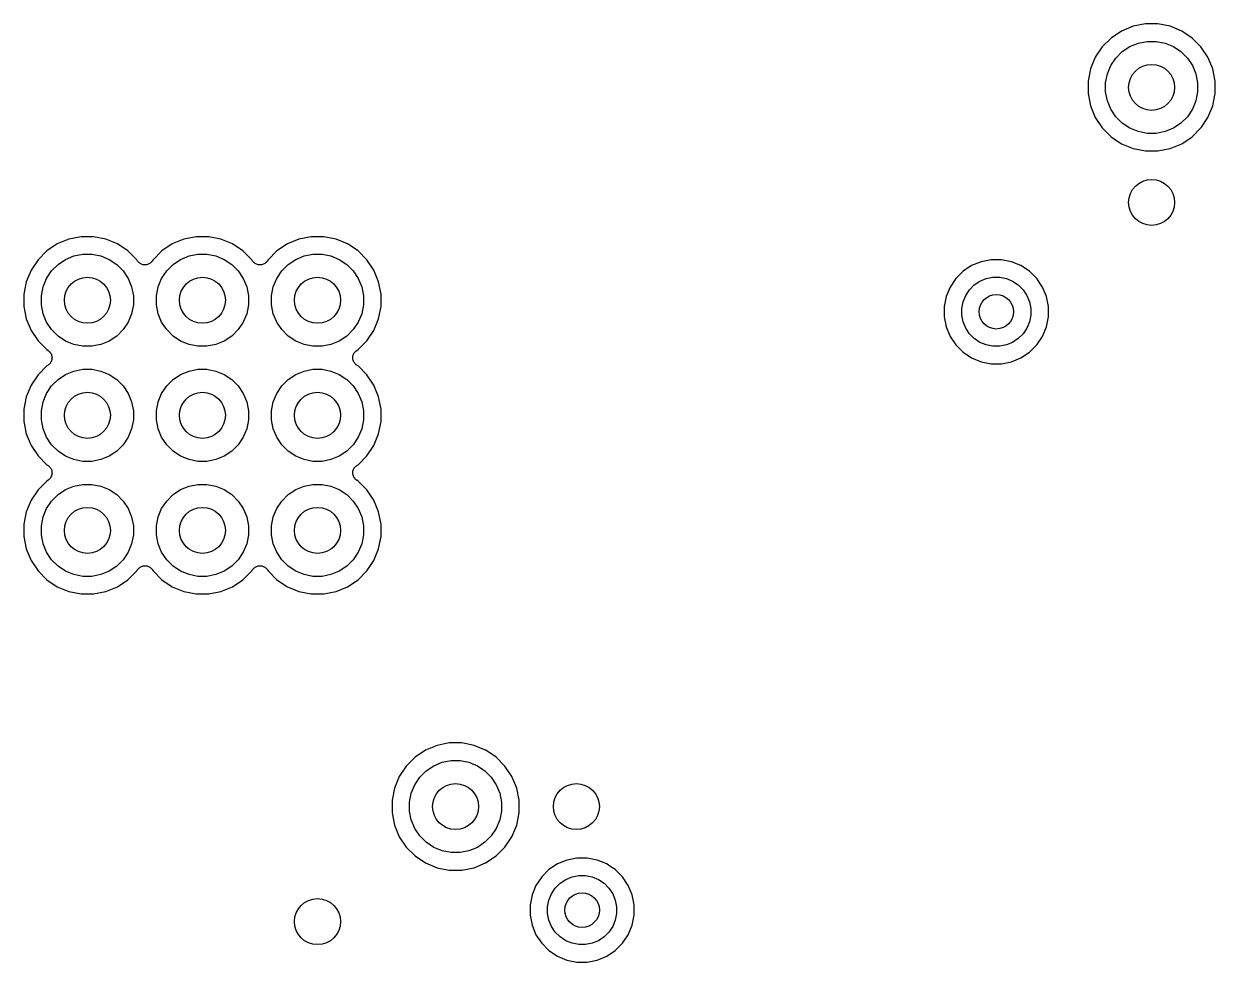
# Model space of a CAD drawing. Extents: x 0.48 to 2.43, y -7.79 to -4.85.
# Drawn here: x 0.9625 to 1.3702, y -5.6241 to -5.3031 of the extents above; entities that cross this region are included whole.
import ezdxf

# ---------------------------------------------------------------- set-up
doc = ezdxf.new("R2010")
doc.units = 0
doc.header["$MEASUREMENT"] = 0
doc.layers.add('BLACK', color=7, linetype='CONTINUOUS')

msp = doc.modelspace()

# ---------------------------------------------------------------- linework, layer by layer
at = {"layer": 'BLACK', "linetype": 'CONTINUOUS'}
for p, q in [((1.34628, -5.30306), (1.34208, -5.30389)), ((1.35057, -5.30306), (1.34628, -5.30306)), ((1.35477, -5.30389), (1.35057, -5.30306)), ((1.33812, -5.30553), (1.33456, -5.30791)), ((1.34208, -5.30389), (1.33812, -5.30553)), ((1.35873, -5.30553), (1.35477, -5.30389)), ((1.36229, -5.30791), (1.35873, -5.30553)), ((1.33153, -5.31094), (1.32915, -5.3145)), ((1.33456, -5.30791), (1.33153, -5.31094)), ((1.33839, -5.31257), (1.34097, -5.31085)), ((1.34097, -5.31085), (1.34383, -5.30966)), ((1.34383, -5.30966), (1.34687, -5.30906)), ((1.34687, -5.30906), (1.34998, -5.30906)), ((1.34998, -5.30906), (1.35302, -5.30966)), ((1.35302, -5.30966), (1.35588, -5.31085)), ((1.35588, -5.31085), (1.35846, -5.31257)), ((1.36532, -5.31094), (1.36229, -5.30791)), ((1.3677, -5.3145), (1.36532, -5.31094)), ((1.32915, -5.3145), (1.32751, -5.31846)), ((1.33447, -5.31734), (1.33619, -5.31476)), ((1.33619, -5.31476), (1.33839, -5.31257)), ((1.35846, -5.31257), (1.36066, -5.31476)), ((1.36066, -5.31476), (1.36238, -5.31734)), ((1.36934, -5.31846), (1.3677, -5.3145)), ((1.32751, -5.31846), (1.32668, -5.32266)), ((1.33328, -5.32021), (1.33447, -5.31734)), ((1.36238, -5.31734), (1.36357, -5.32021)), ((1.37017, -5.32266), (1.36934, -5.31846)), ((1.32668, -5.32266), (1.32668, -5.32695)), ((1.33268, -5.32325), (1.33328, -5.32021)), ((1.33268, -5.32635), (1.33268, -5.32325)), ((1.36357, -5.32021), (1.36417, -5.32325)), ((1.36417, -5.32325), (1.36417, -5.32635)), ((1.37017, -5.32695), (1.37017, -5.32266)), ((1.32668, -5.32695), (1.32751, -5.33115)), ((1.33328, -5.3294), (1.33268, -5.32635)), ((1.36417, -5.32635), (1.36357, -5.3294)), ((1.36934, -5.33115), (1.37017, -5.32695)), ((1.32751, -5.33115), (1.32915, -5.3351)), ((1.33447, -5.33226), (1.33328, -5.3294)), ((1.33619, -5.33484), (1.33447, -5.33226)), ((1.36238, -5.33226), (1.36066, -5.33484)), ((1.36357, -5.3294), (1.36238, -5.33226)), ((1.3677, -5.3351), (1.36934, -5.33115)), ((1.32915, -5.3351), (1.33153, -5.33867)), ((1.33839, -5.33704), (1.33619, -5.33484)), ((1.36066, -5.33484), (1.35846, -5.33704)), ((1.36549, -5.33842), (1.3677, -5.3351)), ((1.33153, -5.33867), (1.33456, -5.3417)), ((1.34097, -5.33876), (1.33839, -5.33704)), ((1.34383, -5.33995), (1.34097, -5.33876)), ((1.34687, -5.34055), (1.34383, -5.33995)), ((1.35302, -5.33995), (1.34998, -5.34055)), ((1.35588, -5.33876), (1.35302, -5.33995)), ((1.35846, -5.33704), (1.35588, -5.33876)), ((1.36229, -5.3417), (1.36532, -5.33867)), ((1.36532, -5.33867), (1.36549, -5.33842)), ((1.36549, -5.33842), (1.36549, -5.33842)), ((1.33456, -5.3417), (1.33812, -5.34408)), ((1.33812, -5.34408), (1.34208, -5.34572)), ((1.34998, -5.34055), (1.34687, -5.34055)), ((1.35477, -5.34572), (1.35873, -5.34408)), ((1.35873, -5.34408), (1.36229, -5.3417)), ((1.34208, -5.34572), (1.34628, -5.34655)), ((1.34628, -5.34655), (1.35057, -5.34655)), ((1.35057, -5.34655), (1.35477, -5.34572)), ((0.977908, -5.37673), (0.97395, -5.37836)), ((0.98211, -5.37589), (0.977908, -5.37673)), ((0.986394, -5.37589), (0.98211, -5.37589)), ((0.990596, -5.37673), (0.986394, -5.37589)), ((0.994554, -5.37836), (0.990596, -5.37673)), ((1.01728, -5.37673), (1.01332, -5.37836)), ((1.02148, -5.37589), (1.01728, -5.37673)), ((1.02576, -5.37589), (1.02148, -5.37589)), ((1.02997, -5.37673), (1.02576, -5.37589)), ((1.03392, -5.37836), (1.02997, -5.37673)), ((1.05665, -5.37673), (1.05269, -5.37836)), ((1.06085, -5.37589), (1.05665, -5.37673)), ((1.06513, -5.37589), (1.06085, -5.37589)), ((1.06934, -5.37673), (1.06513, -5.37589)), ((1.07329, -5.37836), (1.06934, -5.37673)), ((0.970388, -5.38075), (0.967359, -5.38377)), ((0.97395, -5.37836), (0.970388, -5.38075)), ((0.998115, -5.38074), (0.994554, -5.37836)), ((1.00114, -5.38377), (0.998115, -5.38074)), ((1.00976, -5.38075), (1.00673, -5.38377)), ((1.01332, -5.37836), (1.00976, -5.38075)), ((1.03749, -5.38074), (1.03392, -5.37836)), ((1.04051, -5.38377), (1.03749, -5.38074)), ((1.04913, -5.38075), (1.0461, -5.38377)), ((1.05269, -5.37836), (1.04913, -5.38075)), ((1.07686, -5.38074), (1.07329, -5.37836)), ((1.07988, -5.38377), (1.07686, -5.38074)), ((0.967359, -5.38377), (0.964979, -5.38734)), ((0.974213, -5.38541), (0.976792, -5.38368)), ((0.976792, -5.38368), (0.979658, -5.38249)), ((0.979658, -5.38249), (0.982701, -5.38189)), ((0.982701, -5.38189), (0.985803, -5.38189)), ((0.985803, -5.38189), (0.988846, -5.38249)), ((0.988846, -5.38249), (0.991711, -5.38368)), ((0.991711, -5.38368), (0.994291, -5.38541)), ((1.00144, -5.38422), (1.00114, -5.38377)), ((1.00162, -5.38444), (1.00144, -5.38422)), ((1.0018, -5.38466), (1.00162, -5.38444)), ((1.00181, -5.38467), (1.0018, -5.38466)), ((1.00203, -5.38485), (1.00181, -5.38467)), ((1.00181, -5.38467), (1.00181, -5.38467)), ((1.00225, -5.38504), (1.00203, -5.38485)), ((1.00226, -5.38504), (1.00225, -5.38504)), ((1.00227, -5.38504), (1.00226, -5.38504)), ((1.00252, -5.38518), (1.00227, -5.38504)), ((1.00277, -5.38532), (1.00252, -5.38518)), ((1.00532, -5.3852), (1.00507, -5.38533)), ((1.00557, -5.38507), (1.00532, -5.3852)), ((1.00558, -5.38506), (1.00557, -5.38507)), ((1.00559, -5.38506), (1.00558, -5.38506)), ((1.0058, -5.38488), (1.00559, -5.38506)), ((1.00603, -5.3847), (1.0058, -5.38488)), ((1.00604, -5.3847), (1.00603, -5.3847)), ((1.00622, -5.38448), (1.00604, -5.38469)), ((1.00604, -5.38469), (1.00604, -5.3847)), ((1.00641, -5.38425), (1.00622, -5.38448)), ((1.00642, -5.38424), (1.00641, -5.38425)), ((1.00643, -5.38422), (1.00642, -5.38424)), ((1.00642, -5.38424), (1.00642, -5.38424)), ((1.00642, -5.38424), (1.00642, -5.38424)), ((1.00673, -5.38377), (1.00643, -5.38422)), ((1.01358, -5.38541), (1.01616, -5.38368)), ((1.01616, -5.38368), (1.01903, -5.38249)), ((1.01903, -5.38249), (1.02207, -5.38189)), ((1.02207, -5.38189), (1.02517, -5.38189)), ((1.02517, -5.38189), (1.02822, -5.38249)), ((1.02822, -5.38249), (1.03108, -5.38368)), ((1.03108, -5.38368), (1.03366, -5.38541)), ((1.04081, -5.38422), (1.04051, -5.38377)), ((1.04099, -5.38444), (1.04081, -5.38422)), ((1.04117, -5.38466), (1.04099, -5.38444)), ((1.04118, -5.38467), (1.04117, -5.38466)), ((1.0414, -5.38485), (1.04118, -5.38467)), ((1.04118, -5.38467), (1.04118, -5.38467)), ((1.04162, -5.38504), (1.0414, -5.38485)), ((1.04163, -5.38504), (1.04162, -5.38504)), ((1.04164, -5.38504), (1.04163, -5.38504)), ((1.04189, -5.38518), (1.04164, -5.38504)), ((1.04214, -5.38532), (1.04189, -5.38518)), ((1.04469, -5.3852), (1.04444, -5.38533)), ((1.04494, -5.38507), (1.04469, -5.3852)), ((1.04495, -5.38506), (1.04494, -5.38507)), ((1.04496, -5.38506), (1.04495, -5.38506)), ((1.04517, -5.38488), (1.04496, -5.38506)), ((1.0454, -5.3847), (1.04517, -5.38488)), ((1.04541, -5.3847), (1.0454, -5.3847)), ((1.04559, -5.38448), (1.04541, -5.38469)), ((1.04541, -5.38469), (1.04541, -5.3847)), ((1.04578, -5.38425), (1.04559, -5.38448)), ((1.04579, -5.38424), (1.04578, -5.38425)), ((1.0458, -5.38422), (1.04579, -5.38424)), ((1.04579, -5.38424), (1.04579, -5.38424)), ((1.04579, -5.38424), (1.04579, -5.38424)), ((1.0461, -5.38377), (1.0458, -5.38422)), ((1.05295, -5.38541), (1.05553, -5.38368)), ((1.05553, -5.38368), (1.0584, -5.38249)), ((1.0584, -5.38249), (1.06144, -5.38189)), ((1.06144, -5.38189), (1.06454, -5.38189)), ((1.06454, -5.38189), (1.06759, -5.38249)), ((1.06759, -5.38249), (1.07045, -5.38368)), ((1.07045, -5.38368), (1.07303, -5.38541)), ((1.08227, -5.38734), (1.07988, -5.38377)), ((1.29008, -5.38445), (1.28684, -5.38579)), ((1.29352, -5.38376), (1.29008, -5.38445)), ((1.29703, -5.38376), (1.29352, -5.38376)), ((1.30047, -5.38445), (1.29703, -5.38376)), ((1.30371, -5.38579), (1.30047, -5.38445)), ((0.964979, -5.38734), (0.96334, -5.39129)), ((0.970296, -5.39018), (0.97202, -5.3876)), ((0.97202, -5.3876), (0.974213, -5.38541)), ((0.994291, -5.38541), (0.996484, -5.3876)), ((0.996484, -5.3876), (0.998208, -5.39018)), ((1.00278, -5.38532), (1.00277, -5.38532)), ((1.00277, -5.38532), (1.00277, -5.38532)), ((1.00305, -5.38541), (1.00278, -5.38532)), ((1.00333, -5.38549), (1.00305, -5.38541)), ((1.00334, -5.38549), (1.00333, -5.38549)), ((1.00333, -5.38549), (1.00333, -5.38549)), ((1.00362, -5.38552), (1.00334, -5.38549)), ((1.00391, -5.38555), (1.00362, -5.38552)), ((1.00392, -5.38555), (1.00391, -5.38555)), ((1.00421, -5.38553), (1.00392, -5.38555)), ((1.00392, -5.38555), (1.00392, -5.38555)), ((1.00449, -5.3855), (1.00421, -5.38553)), ((1.0045, -5.3855), (1.00449, -5.3855)), ((1.00451, -5.3855), (1.0045, -5.3855)), ((1.00478, -5.38542), (1.00451, -5.3855)), ((1.00505, -5.38534), (1.00478, -5.38542)), ((1.00506, -5.38533), (1.00505, -5.38534)), ((1.00507, -5.38533), (1.00506, -5.38533)), ((1.00967, -5.39018), (1.01139, -5.3876)), ((1.01139, -5.3876), (1.01358, -5.38541)), ((1.03366, -5.38541), (1.03585, -5.3876)), ((1.03585, -5.3876), (1.03758, -5.39018)), ((1.04215, -5.38532), (1.04214, -5.38532)), ((1.04214, -5.38532), (1.04214, -5.38532)), ((1.04242, -5.38541), (1.04215, -5.38532)), ((1.0427, -5.38549), (1.04242, -5.38541)), ((1.04271, -5.38549), (1.0427, -5.38549)), ((1.0427, -5.38549), (1.0427, -5.38549)), ((1.04299, -5.38552), (1.04271, -5.38549)), ((1.04328, -5.38555), (1.04299, -5.38552)), ((1.04329, -5.38555), (1.04328, -5.38555)), ((1.04358, -5.38553), (1.04329, -5.38555)), ((1.04329, -5.38555), (1.04329, -5.38555)), ((1.04386, -5.3855), (1.04358, -5.38553)), ((1.04387, -5.3855), (1.04386, -5.3855)), ((1.04388, -5.3855), (1.04387, -5.3855)), ((1.04415, -5.38542), (1.04388, -5.3855)), ((1.04442, -5.38534), (1.04415, -5.38542)), ((1.04443, -5.38533), (1.04442, -5.38534)), ((1.04444, -5.38533), (1.04443, -5.38533)), ((1.04904, -5.39018), (1.05076, -5.3876)), ((1.05076, -5.3876), (1.05295, -5.38541)), ((1.07303, -5.38541), (1.07522, -5.3876)), ((1.07522, -5.3876), (1.07695, -5.39018)), ((1.0839, -5.39129), (1.08227, -5.38734)), ((1.28392, -5.38774), (1.28144, -5.39022)), ((1.28684, -5.38579), (1.28392, -5.38774)), ((1.30663, -5.38774), (1.30371, -5.38579)), ((1.30911, -5.39022), (1.30663, -5.38774)), ((0.96334, -5.39129), (0.962504, -5.3955)), ((0.968504, -5.39609), (0.969109, -5.39304)), ((0.969109, -5.39304), (0.970296, -5.39018)), ((0.998208, -5.39018), (0.999395, -5.39304)), ((0.999395, -5.39304), (1, -5.39609)), ((1.00787, -5.39609), (1.00848, -5.39304)), ((1.00848, -5.39304), (1.00967, -5.39018)), ((1.03758, -5.39018), (1.03876, -5.39304)), ((1.03876, -5.39304), (1.03937, -5.39609)), ((1.04724, -5.39609), (1.04785, -5.39304)), ((1.04785, -5.39304), (1.04904, -5.39018)), ((1.07695, -5.39018), (1.07813, -5.39304)), ((1.07813, -5.39304), (1.07874, -5.39609)), ((1.08474, -5.3955), (1.0839, -5.39129)), ((1.27949, -5.39314), (1.27815, -5.39638)), ((1.28144, -5.39022), (1.27949, -5.39314)), ((1.2861, -5.39405), (1.28775, -5.3924)), ((1.28775, -5.3924), (1.28968, -5.39111)), ((1.28968, -5.39111), (1.29183, -5.39022)), ((1.29183, -5.39022), (1.29411, -5.38976)), ((1.29411, -5.38976), (1.29644, -5.38976)), ((1.29644, -5.38976), (1.29872, -5.39022)), ((1.29872, -5.39022), (1.30087, -5.39111)), ((1.30087, -5.39111), (1.3028, -5.3924)), ((1.3028, -5.3924), (1.30445, -5.39405)), ((1.31106, -5.39314), (1.30911, -5.39022)), ((1.3124, -5.39638), (1.31106, -5.39314)), ((0.962504, -5.3955), (0.962504, -5.39978)), ((0.968504, -5.39919), (0.968504, -5.39609)), ((1, -5.39609), (1, -5.39919)), ((1.00787, -5.39919), (1.00787, -5.39609)), ((1.03937, -5.39609), (1.03937, -5.39919)), ((1.04724, -5.39919), (1.04724, -5.39609)), ((1.07874, -5.39609), (1.07874, -5.39919)), ((1.08474, -5.39978), (1.08474, -5.3955)), ((1.27815, -5.39638), (1.27746, -5.39982)), ((1.28392, -5.39813), (1.28481, -5.39598)), ((1.28481, -5.39598), (1.2861, -5.39405)), ((1.30445, -5.39405), (1.30574, -5.39598)), ((1.30574, -5.39598), (1.30663, -5.39813)), ((1.31309, -5.39982), (1.3124, -5.39638)), ((0.962504, -5.39978), (0.96334, -5.40398)), ((0.969109, -5.40223), (0.968504, -5.39919)), ((1, -5.39919), (0.999395, -5.40223)), ((1.00848, -5.40223), (1.00787, -5.39919)), ((1.03937, -5.39919), (1.03876, -5.40223)), ((1.04785, -5.40223), (1.04724, -5.39919)), ((1.07874, -5.39919), (1.07813, -5.40223)), ((1.0839, -5.40398), (1.08474, -5.39978)), ((1.27746, -5.39982), (1.27746, -5.40333)), ((1.28346, -5.40041), (1.28392, -5.39813)), ((1.28346, -5.40274), (1.28346, -5.40041)), ((1.30663, -5.39813), (1.30709, -5.40041)), ((1.30709, -5.40041), (1.30709, -5.40274)), ((1.31309, -5.40333), (1.31309, -5.39982)), ((0.96334, -5.40398), (0.964979, -5.40794)), ((0.970296, -5.4051), (0.969109, -5.40223)), ((0.97202, -5.40768), (0.970296, -5.4051)), ((0.998208, -5.4051), (0.996484, -5.40768)), ((0.999395, -5.40223), (0.998208, -5.4051)), ((1.00967, -5.4051), (1.00848, -5.40223)), ((1.01139, -5.40768), (1.00967, -5.4051)), ((1.03758, -5.4051), (1.03585, -5.40768)), ((1.03876, -5.40223), (1.03758, -5.4051)), ((1.04904, -5.4051), (1.04785, -5.40223)), ((1.05076, -5.40768), (1.04904, -5.4051)), ((1.07695, -5.4051), (1.07522, -5.40768)), ((1.07813, -5.40223), (1.07695, -5.4051)), ((1.08227, -5.40794), (1.0839, -5.40398)), ((1.27746, -5.40333), (1.27815, -5.40677)), ((1.28392, -5.40502), (1.28346, -5.40274)), ((1.28481, -5.40717), (1.28392, -5.40502)), ((1.30663, -5.40502), (1.30574, -5.40717)), ((1.30709, -5.40274), (1.30663, -5.40502)), ((1.3124, -5.40677), (1.31309, -5.40333)), ((0.964979, -5.40794), (0.967359, -5.4115)), ((0.974213, -5.40987), (0.97202, -5.40768)), ((0.996484, -5.40768), (0.994291, -5.40987)), ((1.01358, -5.40987), (1.01139, -5.40768)), ((1.03585, -5.40768), (1.03366, -5.40987)), ((1.05295, -5.40987), (1.05076, -5.40768)), ((1.07522, -5.40768), (1.07303, -5.40987)), ((1.07988, -5.4115), (1.08227, -5.40794)), ((1.27815, -5.40677), (1.27949, -5.41001)), ((1.2861, -5.4091), (1.28481, -5.40717)), ((1.28775, -5.41075), (1.2861, -5.4091)), ((1.30445, -5.4091), (1.3028, -5.41075)), ((1.30574, -5.40717), (1.30445, -5.4091)), ((1.31106, -5.41001), (1.3124, -5.40677)), ((0.967359, -5.4115), (0.970388, -5.41453)), ((0.976792, -5.41159), (0.974213, -5.40987)), ((0.979658, -5.41278), (0.976792, -5.41159)), ((0.982701, -5.41339), (0.979658, -5.41278)), ((0.985803, -5.41339), (0.982701, -5.41339)), ((0.988846, -5.41278), (0.985803, -5.41339)), ((0.991711, -5.41159), (0.988846, -5.41278)), ((0.994291, -5.40987), (0.991711, -5.41159)), ((1.01616, -5.41159), (1.01358, -5.40987)), ((1.01903, -5.41278), (1.01616, -5.41159)), ((1.02207, -5.41339), (1.01903, -5.41278)), ((1.02517, -5.41339), (1.02207, -5.41339)), ((1.02822, -5.41278), (1.02517, -5.41339)), ((1.03108, -5.41159), (1.02822, -5.41278)), ((1.03366, -5.40987), (1.03108, -5.41159)), ((1.05553, -5.41159), (1.05295, -5.40987)), ((1.0584, -5.41278), (1.05553, -5.41159)), ((1.06144, -5.41339), (1.0584, -5.41278)), ((1.06454, -5.41339), (1.06144, -5.41339)), ((1.06759, -5.41278), (1.06454, -5.41339)), ((1.07045, -5.41159), (1.06759, -5.41278)), ((1.07303, -5.40987), (1.07045, -5.41159)), ((1.07686, -5.41453), (1.07988, -5.4115)), ((1.27949, -5.41001), (1.28144, -5.41293)), ((1.28144, -5.41293), (1.28392, -5.41541)), ((1.28968, -5.41204), (1.28775, -5.41075)), ((1.29183, -5.41293), (1.28968, -5.41204)), ((1.29411, -5.41339), (1.29183, -5.41293)), ((1.29644, -5.41339), (1.29411, -5.41339)), ((1.29872, -5.41293), (1.29644, -5.41339)), ((1.30087, -5.41204), (1.29872, -5.41293)), ((1.3028, -5.41075), (1.30087, -5.41204)), ((1.30663, -5.41541), (1.30911, -5.41293)), ((1.30911, -5.41293), (1.31106, -5.41001)), ((0.970388, -5.41453), (0.970834, -5.41483)), ((0.970834, -5.41483), (0.970855, -5.41484)), ((0.970855, -5.41484), (0.970856, -5.41484)), ((0.970856, -5.41484), (0.970856, -5.41484)), ((0.970856, -5.41484), (0.970869, -5.41485)), ((0.970869, -5.41485), (0.971093, -5.41504)), ((0.971093, -5.41504), (0.971305, -5.41522)), ((0.971305, -5.41522), (0.97131, -5.41522)), ((0.97131, -5.41522), (0.971316, -5.41523)), ((0.971316, -5.41523), (0.971498, -5.41546)), ((0.971498, -5.41546), (0.971673, -5.41567)), ((0.971673, -5.41567), (0.971677, -5.41568)), ((0.971677, -5.41568), (0.971682, -5.41569)), ((0.971682, -5.41569), (0.971813, -5.41594)), ((0.971813, -5.41594), (0.971946, -5.41619)), ((0.971946, -5.41619), (0.971948, -5.4162)), ((0.971948, -5.4162), (0.971952, -5.41621)), ((0.971952, -5.41621), (0.97203, -5.41648)), ((0.97203, -5.41648), (0.972113, -5.41675)), ((0.972137, -5.41763), (0.972108, -5.41792)), ((0.972113, -5.41675), (0.972114, -5.41676)), ((0.972114, -5.41676), (0.972116, -5.41677)), ((0.972116, -5.41677), (0.972141, -5.41705)), ((0.972167, -5.41735), (0.972137, -5.41763)), ((0.972141, -5.41705), (0.972167, -5.41734)), ((0.972167, -5.41734), (0.972167, -5.41734)), ((0.972167, -5.41734), (0.972167, -5.41735)), ((1.07508, -5.41729), (1.07511, -5.41701)), ((1.07508, -5.4173), (1.07508, -5.41729)), ((1.07508, -5.41731), (1.07508, -5.4173)), ((1.0751, -5.4176), (1.07508, -5.41731)), ((1.07513, -5.41788), (1.0751, -5.4176)), ((1.07511, -5.41701), (1.07514, -5.41673)), ((1.07513, -5.41789), (1.07513, -5.41788)), ((1.07513, -5.41788), (1.07513, -5.41788)), ((1.07514, -5.41671), (1.07522, -5.41644)), ((1.07514, -5.41672), (1.07514, -5.41671)), ((1.07514, -5.41673), (1.07514, -5.41672)), ((1.07522, -5.41644), (1.07531, -5.41617)), ((1.07531, -5.41615), (1.07545, -5.4159)), ((1.07531, -5.41616), (1.07531, -5.41615)), ((1.07531, -5.41617), (1.07531, -5.41616)), ((1.07545, -5.4159), (1.07559, -5.41565)), ((1.07559, -5.41564), (1.07578, -5.41542)), ((1.07559, -5.41565), (1.07559, -5.41564)), ((1.07559, -5.41565), (1.07559, -5.41565)), ((1.07578, -5.41542), (1.07596, -5.4152)), ((1.07596, -5.4152), (1.07596, -5.41519)), ((1.07596, -5.41519), (1.07597, -5.41519)), ((1.07597, -5.41519), (1.07619, -5.41501)), ((1.07619, -5.41501), (1.07641, -5.41483)), ((1.07641, -5.41483), (1.07686, -5.41453)), ((1.28392, -5.41541), (1.28684, -5.41736)), ((1.28684, -5.41736), (1.29008, -5.4187)), ((1.30047, -5.4187), (1.30371, -5.41736)), ((1.30371, -5.41736), (1.30663, -5.41541)), ((0.970388, -5.42012), (0.967359, -5.42314)), ((0.970834, -5.41982), (0.970388, -5.42012)), ((0.971057, -5.41963), (0.970834, -5.41982)), ((0.971276, -5.41946), (0.971057, -5.41963)), ((0.971281, -5.41945), (0.971276, -5.41946)), ((0.971287, -5.41945), (0.971281, -5.41945)), ((0.97147, -5.41922), (0.971287, -5.41945)), ((0.97165, -5.41901), (0.97147, -5.41922)), ((0.971654, -5.419), (0.97165, -5.41901)), ((0.971659, -5.41899), (0.971654, -5.419)), ((0.971796, -5.41874), (0.971659, -5.41899)), ((0.97193, -5.41849), (0.971796, -5.41874)), ((0.971932, -5.41849), (0.97193, -5.41849)), ((0.971936, -5.41848), (0.971932, -5.41849)), ((0.972022, -5.4182), (0.971936, -5.41848)), ((0.972104, -5.41793), (0.972022, -5.4182)), ((0.972105, -5.41793), (0.972104, -5.41793)), ((0.972108, -5.41792), (0.972105, -5.41793)), ((0.976792, -5.42305), (0.979658, -5.42187)), ((0.979658, -5.42187), (0.982701, -5.42126)), ((0.982701, -5.42126), (0.985803, -5.42126)), ((0.985803, -5.42126), (0.988846, -5.42187)), ((0.988846, -5.42187), (0.991711, -5.42305)), ((1.01616, -5.42305), (1.01903, -5.42187)), ((1.01903, -5.42187), (1.02207, -5.42126)), ((1.02207, -5.42126), (1.02517, -5.42126)), ((1.02517, -5.42126), (1.02822, -5.42187)), ((1.02822, -5.42187), (1.03108, -5.42305)), ((1.05553, -5.42305), (1.0584, -5.42187)), ((1.0584, -5.42187), (1.06144, -5.42126)), ((1.06144, -5.42126), (1.06454, -5.42126)), ((1.06454, -5.42126), (1.06759, -5.42187)), ((1.06759, -5.42187), (1.07045, -5.42305)), ((1.07521, -5.41817), (1.07513, -5.41789)), ((1.07529, -5.41844), (1.07521, -5.41817)), ((1.0753, -5.41845), (1.07529, -5.41844)), ((1.07543, -5.41871), (1.0753, -5.41845)), ((1.0753, -5.41845), (1.0753, -5.41845)), ((1.07556, -5.41896), (1.07543, -5.41871)), ((1.07557, -5.41897), (1.07556, -5.41896)), ((1.07575, -5.41919), (1.07557, -5.41897)), ((1.07557, -5.41897), (1.07557, -5.41897)), ((1.07593, -5.41942), (1.07575, -5.41919)), ((1.07594, -5.41943), (1.07593, -5.41942)), ((1.07593, -5.41942), (1.07593, -5.41942)), ((1.07615, -5.4196), (1.07594, -5.41943)), ((1.07638, -5.41979), (1.07615, -5.4196)), ((1.07639, -5.4198), (1.07638, -5.41979)), ((1.07641, -5.41982), (1.07639, -5.4198)), ((1.07639, -5.4198), (1.07639, -5.4198)), ((1.07639, -5.4198), (1.07639, -5.4198)), ((1.07686, -5.42012), (1.07641, -5.41982)), ((1.07988, -5.42314), (1.07686, -5.42012)), ((1.29008, -5.4187), (1.29352, -5.41939)), ((1.29352, -5.41939), (1.29703, -5.41939)), ((1.29703, -5.41939), (1.30047, -5.4187)), ((0.967359, -5.42314), (0.964979, -5.42671)), ((0.97202, -5.42697), (0.974213, -5.42478)), ((0.974213, -5.42478), (0.976792, -5.42305)), ((0.991711, -5.42305), (0.994291, -5.42478)), ((0.994291, -5.42478), (0.996484, -5.42697)), ((1.01139, -5.42697), (1.01358, -5.42478)), ((1.01358, -5.42478), (1.01616, -5.42305)), ((1.03108, -5.42305), (1.03366, -5.42478)), ((1.03366, -5.42478), (1.03585, -5.42697)), ((1.05076, -5.42697), (1.05295, -5.42478)), ((1.05295, -5.42478), (1.05553, -5.42305)), ((1.07045, -5.42305), (1.07303, -5.42478)), ((1.07303, -5.42478), (1.07522, -5.42697)), ((1.08227, -5.42671), (1.07988, -5.42314)), ((0.964979, -5.42671), (0.96334, -5.43066)), ((0.969109, -5.43241), (0.970296, -5.42955)), ((0.970296, -5.42955), (0.97202, -5.42697)), ((0.996484, -5.42697), (0.998208, -5.42955)), ((0.998208, -5.42955), (0.999395, -5.43241)), ((1.00848, -5.43241), (1.00967, -5.42955)), ((1.00967, -5.42955), (1.01139, -5.42697)), ((1.03585, -5.42697), (1.03758, -5.42955)), ((1.03758, -5.42955), (1.03876, -5.43241)), ((1.04785, -5.43241), (1.04904, -5.42955)), ((1.04904, -5.42955), (1.05076, -5.42697)), ((1.07522, -5.42697), (1.07695, -5.42955)), ((1.07695, -5.42955), (1.07813, -5.43241)), ((1.0839, -5.43066), (1.08227, -5.42671)), ((0.96334, -5.43066), (0.962504, -5.43487)), ((0.968504, -5.43546), (0.969109, -5.43241)), ((0.999395, -5.43241), (1, -5.43546)), ((1.00787, -5.43546), (1.00848, -5.43241)), ((1.03876, -5.43241), (1.03937, -5.43546)), ((1.04724, -5.43546), (1.04785, -5.43241)), ((1.07813, -5.43241), (1.07874, -5.43546)), ((1.08474, -5.43487), (1.0839, -5.43066)), ((0.962504, -5.43487), (0.962504, -5.43915)), ((0.968504, -5.43856), (0.968504, -5.43546)), ((1, -5.43546), (1, -5.43856)), ((1.00787, -5.43856), (1.00787, -5.43546)), ((1.03937, -5.43546), (1.03937, -5.43856)), ((1.04724, -5.43856), (1.04724, -5.43546)), ((1.07874, -5.43546), (1.07874, -5.43856)), ((1.08474, -5.43915), (1.08474, -5.43487)), ((0.962504, -5.43915), (0.96334, -5.44335)), ((0.969109, -5.4416), (0.968504, -5.43856)), ((0.970296, -5.44447), (0.969109, -5.4416)), ((0.999395, -5.4416), (0.998208, -5.44447)), ((1, -5.43856), (0.999395, -5.4416)), ((1.00848, -5.4416), (1.00787, -5.43856)), ((1.00967, -5.44447), (1.00848, -5.4416)), ((1.03876, -5.4416), (1.03758, -5.44447)), ((1.03937, -5.43856), (1.03876, -5.4416)), ((1.04785, -5.4416), (1.04724, -5.43856)), ((1.04904, -5.44447), (1.04785, -5.4416)), ((1.07813, -5.4416), (1.07695, -5.44447)), ((1.07874, -5.43856), (1.07813, -5.4416)), ((1.0839, -5.44335), (1.08474, -5.43915)), ((0.96334, -5.44335), (0.964979, -5.44731)), ((0.97202, -5.44705), (0.970296, -5.44447)), ((0.998208, -5.44447), (0.996484, -5.44705)), ((1.01139, -5.44705), (1.00967, -5.44447)), ((1.03758, -5.44447), (1.03585, -5.44705)), ((1.05076, -5.44705), (1.04904, -5.44447)), ((1.07695, -5.44447), (1.07522, -5.44705)), ((1.08227, -5.44731), (1.0839, -5.44335)), ((0.964979, -5.44731), (0.967359, -5.45087)), ((0.974213, -5.44924), (0.97202, -5.44705)), ((0.976792, -5.45096), (0.974213, -5.44924)), ((0.994291, -5.44924), (0.991711, -5.45096)), ((0.996484, -5.44705), (0.994291, -5.44924)), ((1.01358, -5.44924), (1.01139, -5.44705)), ((1.01616, -5.45096), (1.01358, -5.44924)), ((1.03366, -5.44924), (1.03108, -5.45096)), ((1.03585, -5.44705), (1.03366, -5.44924)), ((1.05295, -5.44924), (1.05076, -5.44705)), ((1.05553, -5.45096), (1.05295, -5.44924)), ((1.07303, -5.44924), (1.07045, -5.45096)), ((1.07522, -5.44705), (1.07303, -5.44924)), ((1.07988, -5.45087), (1.08227, -5.44731)), ((0.967359, -5.45087), (0.970388, -5.4539)), ((0.970388, -5.4539), (0.970834, -5.4542)), ((0.970834, -5.4542), (0.970855, -5.45421)), ((0.970855, -5.45421), (0.970856, -5.45421)), ((0.970856, -5.45421), (0.970856, -5.45421)), ((0.970856, -5.45421), (0.970869, -5.45422)), ((0.970869, -5.45422), (0.971093, -5.45441)), ((0.971093, -5.45441), (0.971305, -5.45459)), ((0.979658, -5.45215), (0.976792, -5.45096)), ((0.982701, -5.45276), (0.979658, -5.45215)), ((0.985803, -5.45276), (0.982701, -5.45276)), ((0.988846, -5.45215), (0.985803, -5.45276)), ((0.991711, -5.45096), (0.988846, -5.45215)), ((1.01903, -5.45215), (1.01616, -5.45096)), ((1.02207, -5.45276), (1.01903, -5.45215)), ((1.02517, -5.45276), (1.02207, -5.45276)), ((1.02822, -5.45215), (1.02517, -5.45276)), ((1.03108, -5.45096), (1.02822, -5.45215)), ((1.0584, -5.45215), (1.05553, -5.45096)), ((1.06144, -5.45276), (1.0584, -5.45215)), ((1.06454, -5.45276), (1.06144, -5.45276)), ((1.06759, -5.45215), (1.06454, -5.45276)), ((1.07045, -5.45096), (1.06759, -5.45215)), ((1.07578, -5.45479), (1.07596, -5.45457)), ((1.07596, -5.45457), (1.07596, -5.45456)), ((1.07596, -5.45456), (1.07597, -5.45456)), ((1.07597, -5.45456), (1.07619, -5.45438)), ((1.07619, -5.45438), (1.07641, -5.4542)), ((1.07641, -5.4542), (1.07686, -5.4539)), ((1.07686, -5.4539), (1.07988, -5.45087)), ((0.97147, -5.45859), (0.971287, -5.45882)), ((0.971305, -5.45459), (0.97131, -5.45459)), ((0.97131, -5.45459), (0.971316, -5.4546)), ((0.971316, -5.4546), (0.971498, -5.45483)), ((0.97165, -5.45838), (0.97147, -5.45859)), ((0.971498, -5.45483), (0.971673, -5.45504)), ((0.971654, -5.45837), (0.97165, -5.45838)), ((0.971659, -5.45836), (0.971654, -5.45837)), ((0.971796, -5.45811), (0.971659, -5.45836)), ((0.971673, -5.45504), (0.971677, -5.45505)), ((0.971677, -5.45505), (0.971682, -5.45506)), ((0.971682, -5.45506), (0.971813, -5.45531)), ((0.97193, -5.45786), (0.971796, -5.45811)), ((0.971813, -5.45531), (0.971946, -5.45556)), ((0.971932, -5.45786), (0.97193, -5.45786)), ((0.971936, -5.45785), (0.971932, -5.45786)), ((0.972022, -5.45757), (0.971936, -5.45785)), ((0.971946, -5.45556), (0.971948, -5.45557)), ((0.971948, -5.45557), (0.971952, -5.45558)), ((0.971952, -5.45558), (0.972031, -5.45585)), ((0.972104, -5.4573), (0.972022, -5.45757)), ((0.972031, -5.45585), (0.972113, -5.45612)), ((0.972105, -5.4573), (0.972104, -5.4573)), ((0.972108, -5.45729), (0.972105, -5.4573)), ((0.972137, -5.457), (0.972108, -5.45729)), ((0.972113, -5.45612), (0.972114, -5.45613)), ((0.972114, -5.45613), (0.972116, -5.45614)), ((0.972116, -5.45614), (0.972141, -5.45642)), ((0.972167, -5.45672), (0.972137, -5.457)), ((0.972141, -5.45642), (0.972167, -5.45671)), ((0.972167, -5.45671), (0.972167, -5.45671)), ((0.972167, -5.45671), (0.972167, -5.45672)), ((1.07508, -5.45666), (1.07511, -5.45638)), ((1.07508, -5.45667), (1.07508, -5.45666)), ((1.07508, -5.45668), (1.07508, -5.45667)), ((1.0751, -5.45697), (1.07508, -5.45668)), ((1.07513, -5.45725), (1.0751, -5.45697)), ((1.07511, -5.45638), (1.07514, -5.4561)), ((1.07513, -5.45726), (1.07513, -5.45725)), ((1.07513, -5.45725), (1.07513, -5.45725)), ((1.07521, -5.45754), (1.07513, -5.45726)), ((1.07514, -5.45608), (1.07522, -5.45581)), ((1.07514, -5.45609), (1.07514, -5.45608)), ((1.07514, -5.4561), (1.07514, -5.45609)), ((1.07529, -5.45781), (1.07521, -5.45754)), ((1.07522, -5.45581), (1.07531, -5.45554)), ((1.0753, -5.45782), (1.07529, -5.45781)), ((1.07543, -5.45808), (1.0753, -5.45782)), ((1.0753, -5.45782), (1.0753, -5.45782)), ((1.07531, -5.45552), (1.07545, -5.45527)), ((1.07531, -5.45553), (1.07531, -5.45552)), ((1.07531, -5.45554), (1.07531, -5.45553)), ((1.07556, -5.45833), (1.07543, -5.45808)), ((1.07545, -5.45527), (1.07559, -5.45502)), ((1.07557, -5.45834), (1.07556, -5.45833)), ((1.07575, -5.45856), (1.07557, -5.45834)), ((1.07557, -5.45834), (1.07557, -5.45834)), ((1.07559, -5.45501), (1.07578, -5.45479)), ((1.07559, -5.45502), (1.07559, -5.45501)), ((1.07559, -5.45502), (1.07559, -5.45502)), ((1.07593, -5.45879), (1.07575, -5.45856)), ((0.967359, -5.46251), (0.964979, -5.46608)), ((0.970388, -5.45949), (0.967359, -5.46251)), ((0.970834, -5.45919), (0.970388, -5.45949)), ((0.971057, -5.459), (0.970834, -5.45919)), ((0.971276, -5.45883), (0.971057, -5.459)), ((0.971281, -5.45882), (0.971276, -5.45883)), ((0.971287, -5.45882), (0.971281, -5.45882)), ((0.974213, -5.46415), (0.976792, -5.46242)), ((0.976792, -5.46242), (0.979658, -5.46124)), ((0.979658, -5.46124), (0.982701, -5.46063)), ((0.982701, -5.46063), (0.985803, -5.46063)), ((0.985803, -5.46063), (0.988846, -5.46124)), ((0.988846, -5.46124), (0.991711, -5.46242)), ((0.991711, -5.46242), (0.994291, -5.46415)), ((1.01358, -5.46415), (1.01616, -5.46242)), ((1.01616, -5.46242), (1.01903, -5.46124)), ((1.01903, -5.46124), (1.02207, -5.46063)), ((1.02207, -5.46063), (1.02517, -5.46063)), ((1.02517, -5.46063), (1.02822, -5.46124)), ((1.02822, -5.46124), (1.03108, -5.46242)), ((1.03108, -5.46242), (1.03366, -5.46415)), ((1.05295, -5.46415), (1.05553, -5.46242)), ((1.05553, -5.46242), (1.0584, -5.46124)), ((1.0584, -5.46124), (1.06144, -5.46063)), ((1.06144, -5.46063), (1.06454, -5.46063)), ((1.06454, -5.46063), (1.06759, -5.46124)), ((1.06759, -5.46124), (1.07045, -5.46242)), ((1.07045, -5.46242), (1.07303, -5.46415)), ((1.07594, -5.4588), (1.07593, -5.45879)), ((1.07593, -5.45879), (1.07593, -5.45879)), ((1.07615, -5.45898), (1.07594, -5.4588)), ((1.07638, -5.45916), (1.07615, -5.45898)), ((1.07639, -5.45917), (1.07638, -5.45916)), ((1.07641, -5.45919), (1.07639, -5.45917)), ((1.07639, -5.45917), (1.07639, -5.45917)), ((1.07639, -5.45917), (1.07639, -5.45917)), ((1.07686, -5.45949), (1.07641, -5.45919)), ((1.07988, -5.46251), (1.07686, -5.45949)), ((1.08227, -5.46608), (1.07988, -5.46251)), ((0.964979, -5.46608), (0.96334, -5.47003)), ((0.970296, -5.46892), (0.97202, -5.46634)), ((0.97202, -5.46634), (0.974213, -5.46415)), ((0.994291, -5.46415), (0.996484, -5.46634)), ((0.996484, -5.46634), (0.998208, -5.46892)), ((1.00967, -5.46892), (1.01139, -5.46634)), ((1.01139, -5.46634), (1.01358, -5.46415)), ((1.03366, -5.46415), (1.03585, -5.46634)), ((1.03585, -5.46634), (1.03758, -5.46892)), ((1.04904, -5.46892), (1.05076, -5.46634)), ((1.05076, -5.46634), (1.05295, -5.46415)), ((1.07303, -5.46415), (1.07522, -5.46634)), ((1.07522, -5.46634), (1.07695, -5.46892)), ((1.0839, -5.47003), (1.08227, -5.46608)), ((0.96334, -5.47003), (0.962504, -5.47424)), ((0.969109, -5.47178), (0.970296, -5.46892)), ((0.998208, -5.46892), (0.999395, -5.47178)), ((1.00848, -5.47178), (1.00967, -5.46892)), ((1.03758, -5.46892), (1.03876, -5.47178)), ((1.04785, -5.47178), (1.04904, -5.46892)), ((1.07695, -5.46892), (1.07813, -5.47178)), ((1.08474, -5.47424), (1.0839, -5.47003)), ((0.962504, -5.47424), (0.962504, -5.47852)), ((0.968504, -5.47483), (0.969109, -5.47178)), ((0.968504, -5.47793), (0.968504, -5.47483)), ((0.999395, -5.47178), (1, -5.47483)), ((1, -5.47483), (1, -5.47793)), ((1.00787, -5.47483), (1.00848, -5.47178)), ((1.00787, -5.47793), (1.00787, -5.47483)), ((1.03876, -5.47178), (1.03937, -5.47483)), ((1.03937, -5.47483), (1.03937, -5.47793)), ((1.04724, -5.47483), (1.04785, -5.47178)), ((1.04724, -5.47793), (1.04724, -5.47483)), ((1.07813, -5.47178), (1.07874, -5.47483)), ((1.07874, -5.47483), (1.07874, -5.47793)), ((1.08474, -5.47852), (1.08474, -5.47424)), ((0.962504, -5.47852), (0.96334, -5.48272)), ((0.969109, -5.48097), (0.968504, -5.47793)), ((1, -5.47793), (0.999395, -5.48097)), ((1.00848, -5.48097), (1.00787, -5.47793)), ((1.03937, -5.47793), (1.03876, -5.48097)), ((1.04785, -5.48097), (1.04724, -5.47793)), ((1.07874, -5.47793), (1.07813, -5.48097)), ((1.0839, -5.48272), (1.08474, -5.47852)), ((0.96334, -5.48272), (0.964979, -5.48668)), ((0.970296, -5.48384), (0.969109, -5.48097)), ((0.999395, -5.48097), (0.998208, -5.48384)), ((1.00967, -5.48384), (1.00848, -5.48097)), ((1.03876, -5.48097), (1.03758, -5.48384)), ((1.04904, -5.48384), (1.04785, -5.48097)), ((1.07813, -5.48097), (1.07695, -5.48384)), ((1.08227, -5.48668), (1.0839, -5.48272)), ((0.964979, -5.48668), (0.967359, -5.49024)), ((0.97202, -5.48642), (0.970296, -5.48384)), ((0.974213, -5.48861), (0.97202, -5.48642)), ((0.996484, -5.48642), (0.994291, -5.48861)), ((0.998208, -5.48384), (0.996484, -5.48642)), ((1.01139, -5.48642), (1.00967, -5.48384)), ((1.01358, -5.48861), (1.01139, -5.48642)), ((1.03585, -5.48642), (1.03366, -5.48861)), ((1.03758, -5.48384), (1.03585, -5.48642)), ((1.05076, -5.48642), (1.04904, -5.48384)), ((1.05295, -5.48861), (1.05076, -5.48642)), ((1.07522, -5.48642), (1.07303, -5.48861)), ((1.07695, -5.48384), (1.07522, -5.48642)), ((1.08111, -5.48841), (1.08227, -5.48668)), ((0.967359, -5.49024), (0.970388, -5.49327)), ((0.976792, -5.49033), (0.974213, -5.48861)), ((0.979658, -5.49152), (0.976792, -5.49033)), ((0.991711, -5.49033), (0.988846, -5.49152)), ((0.994291, -5.48861), (0.991711, -5.49033)), ((0.998115, -5.49327), (1.00114, -5.49024)), ((1.00114, -5.49024), (1.00144, -5.4898)), ((1.00144, -5.4898), (1.00146, -5.48977)), ((1.00146, -5.48977), (1.00147, -5.48976)), ((1.00146, -5.48977), (1.00146, -5.48977)), ((1.00146, -5.48977), (1.00146, -5.48977)), ((1.00147, -5.48976), (1.00165, -5.48954)), ((1.00165, -5.48954), (1.00183, -5.48932)), ((1.00183, -5.48932), (1.00184, -5.48932)), ((1.00184, -5.48931), (1.00207, -5.48914)), ((1.00184, -5.48932), (1.00184, -5.48931)), ((1.00207, -5.48914), (1.00229, -5.48896)), ((1.00229, -5.48896), (1.00229, -5.48895)), ((1.00229, -5.48895), (1.0023, -5.48895)), ((1.0023, -5.48895), (1.00255, -5.48882)), ((1.00255, -5.48882), (1.00281, -5.48868)), ((1.00281, -5.48868), (1.00281, -5.48868)), ((1.00281, -5.48868), (1.00282, -5.48868)), ((1.00282, -5.48868), (1.00309, -5.4886)), ((1.00309, -5.4886), (1.00337, -5.48852)), ((1.00337, -5.48852), (1.00338, -5.48852)), ((1.00338, -5.48851), (1.00366, -5.48849)), ((1.00338, -5.48852), (1.00338, -5.48851)), ((1.00366, -5.48849), (1.00395, -5.48846)), ((1.00395, -5.48846), (1.00396, -5.48846)), ((1.00396, -5.48846), (1.00397, -5.48846)), ((1.00397, -5.48846), (1.00425, -5.48849)), ((1.00425, -5.48849), (1.00453, -5.48852)), ((1.00453, -5.48852), (1.00454, -5.48852)), ((1.00454, -5.48852), (1.00455, -5.48853)), ((1.00455, -5.48853), (1.00481, -5.48861)), ((1.00481, -5.48861), (1.00509, -5.48869)), ((1.00509, -5.48869), (1.0051, -5.4887)), ((1.0051, -5.4887), (1.00511, -5.4887)), ((1.00511, -5.4887), (1.00535, -5.48883)), ((1.00535, -5.48883), (1.00561, -5.48897)), ((1.00561, -5.48897), (1.00561, -5.48898)), ((1.00561, -5.48898), (1.00562, -5.48898)), ((1.00562, -5.48898), (1.00584, -5.48916)), ((1.00584, -5.48916), (1.00606, -5.48934)), ((1.00606, -5.48934), (1.00607, -5.48935)), ((1.00607, -5.48935), (1.00607, -5.48935)), ((1.00607, -5.48935), (1.00625, -5.48957)), ((1.00625, -5.48957), (1.00643, -5.4898)), ((1.00643, -5.4898), (1.00673, -5.49024)), ((1.00673, -5.49024), (1.00976, -5.49327)), ((1.01616, -5.49033), (1.01358, -5.48861)), ((1.01903, -5.49152), (1.01616, -5.49033)), ((1.03108, -5.49033), (1.02822, -5.49152)), ((1.03366, -5.48861), (1.03108, -5.49033)), ((1.03749, -5.49327), (1.04051, -5.49024)), ((1.04051, -5.49024), (1.04081, -5.4898)), ((1.04081, -5.4898), (1.04083, -5.48977)), ((1.04083, -5.48977), (1.04084, -5.48976)), ((1.04083, -5.48977), (1.04083, -5.48977)), ((1.04083, -5.48977), (1.04083, -5.48977)), ((1.04084, -5.48976), (1.04102, -5.48954)), ((1.04102, -5.48954), (1.0412, -5.48932)), ((1.0412, -5.48932), (1.04121, -5.48932)), ((1.04121, -5.48931), (1.04144, -5.48914)), ((1.04121, -5.48932), (1.04121, -5.48931)), ((1.04144, -5.48914), (1.04166, -5.48896)), ((1.04166, -5.48896), (1.04166, -5.48895)), ((1.04166, -5.48895), (1.04167, -5.48895)), ((1.04167, -5.48895), (1.04192, -5.48882)), ((1.04192, -5.48882), (1.04218, -5.48868)), ((1.04218, -5.48868), (1.04218, -5.48868)), ((1.04218, -5.48868), (1.04219, -5.48868)), ((1.04219, -5.48868), (1.04246, -5.4886)), ((1.04246, -5.4886), (1.04274, -5.48852)), ((1.04274, -5.48852), (1.04275, -5.48852)), ((1.04275, -5.48851), (1.04303, -5.48849)), ((1.04275, -5.48852), (1.04275, -5.48851)), ((1.04303, -5.48849), (1.04332, -5.48846)), ((1.04332, -5.48846), (1.04333, -5.48846)), ((1.04333, -5.48846), (1.04334, -5.48846)), ((1.04334, -5.48846), (1.04362, -5.48849)), ((1.04362, -5.48849), (1.0439, -5.48852)), ((1.0439, -5.48852), (1.04391, -5.48852)), ((1.04391, -5.48852), (1.04392, -5.48853)), ((1.04392, -5.48853), (1.04418, -5.48861)), ((1.04418, -5.48861), (1.04446, -5.48869)), ((1.04446, -5.48869), (1.04447, -5.4887)), ((1.04447, -5.4887), (1.04448, -5.4887)), ((1.04448, -5.4887), (1.04472, -5.48883)), ((1.04472, -5.48883), (1.04498, -5.48897)), ((1.04498, -5.48897), (1.04498, -5.48898)), ((1.04498, -5.48898), (1.04499, -5.48898)), ((1.04499, -5.48898), (1.04521, -5.48916)), ((1.04521, -5.48916), (1.04543, -5.48934)), ((1.04543, -5.48934), (1.04544, -5.48935)), ((1.04544, -5.48935), (1.04544, -5.48935)), ((1.04544, -5.48935), (1.04562, -5.48957)), ((1.04562, -5.48957), (1.0458, -5.4898)), ((1.0458, -5.4898), (1.0461, -5.49024)), ((1.0461, -5.49024), (1.04913, -5.49327)), ((1.05553, -5.49033), (1.05295, -5.48861)), ((1.0584, -5.49152), (1.05553, -5.49033)), ((1.07045, -5.49033), (1.06759, -5.49152)), ((1.07303, -5.48861), (1.07045, -5.49033)), ((1.07686, -5.49327), (1.07988, -5.49024)), ((1.07988, -5.49024), (1.08111, -5.48841)), ((1.08111, -5.48841), (1.08111, -5.48841)), ((0.970388, -5.49327), (0.97395, -5.49565)), ((0.982701, -5.49213), (0.979658, -5.49152)), ((0.985803, -5.49213), (0.982701, -5.49213)), ((0.988846, -5.49152), (0.985803, -5.49213)), ((0.994554, -5.49565), (0.998115, -5.49327)), ((1.00976, -5.49327), (1.01332, -5.49565)), ((1.02207, -5.49213), (1.01903, -5.49152)), ((1.02517, -5.49213), (1.02207, -5.49213)), ((1.02822, -5.49152), (1.02517, -5.49213)), ((1.03392, -5.49565), (1.03749, -5.49327)), ((1.04913, -5.49327), (1.05269, -5.49565)), ((1.06144, -5.49213), (1.0584, -5.49152)), ((1.06454, -5.49213), (1.06144, -5.49213)), ((1.06759, -5.49152), (1.06454, -5.49213)), ((1.07329, -5.49565), (1.07686, -5.49327)), ((0.97395, -5.49565), (0.977908, -5.49729)), ((0.977908, -5.49729), (0.98211, -5.49813)), ((0.98211, -5.49813), (0.986394, -5.49813)), ((0.986394, -5.49813), (0.990596, -5.49729)), ((0.990596, -5.49729), (0.994554, -5.49565)), ((1.01332, -5.49565), (1.01728, -5.49729)), ((1.01728, -5.49729), (1.02148, -5.49813)), ((1.02148, -5.49813), (1.02576, -5.49813)), ((1.02576, -5.49813), (1.02997, -5.49729)), ((1.02997, -5.49729), (1.03392, -5.49565)), ((1.05269, -5.49565), (1.05665, -5.49729)), ((1.05665, -5.49729), (1.06085, -5.49813)), ((1.06085, -5.49813), (1.06513, -5.49813)), ((1.06513, -5.49813), (1.06934, -5.49729)), ((1.06934, -5.49729), (1.07329, -5.49565)), ((1.09993, -5.55159), (1.09637, -5.55397)), ((1.10389, -5.54995), (1.09993, -5.55159)), ((1.10809, -5.54912), (1.10389, -5.54995)), ((1.11238, -5.54912), (1.10809, -5.54912)), ((1.11658, -5.54995), (1.11238, -5.54912)), ((1.12054, -5.55159), (1.11658, -5.54995)), ((1.12058, -5.55162), (1.12054, -5.55159)), ((1.12059, -5.55163), (1.12058, -5.55162)), ((1.1241, -5.55397), (1.12059, -5.55163)), ((1.09637, -5.55397), (1.09334, -5.557)), ((1.10278, -5.55691), (1.10564, -5.55572)), ((1.10564, -5.55572), (1.10869, -5.55512)), ((1.10869, -5.55512), (1.11179, -5.55512)), ((1.11179, -5.55512), (1.11483, -5.55572)), ((1.11483, -5.55572), (1.1177, -5.55691)), ((1.12713, -5.557), (1.1241, -5.55397)), ((1.09096, -5.56056), (1.08932, -5.56452)), ((1.09334, -5.557), (1.09096, -5.56056)), ((1.098, -5.56083), (1.1002, -5.55863)), ((1.1002, -5.55863), (1.10278, -5.55691)), ((1.1177, -5.55691), (1.12027, -5.55863)), ((1.12027, -5.55863), (1.12247, -5.56083)), ((1.12951, -5.56056), (1.12713, -5.557)), ((1.13115, -5.56452), (1.12951, -5.56056)), ((1.08932, -5.56452), (1.08849, -5.56872)), ((1.09509, -5.56627), (1.09628, -5.56341)), ((1.09628, -5.56341), (1.098, -5.56083)), ((1.12247, -5.56083), (1.12419, -5.56341)), ((1.12419, -5.56341), (1.12538, -5.56627)), ((1.13198, -5.56872), (1.13115, -5.56452)), ((1.09449, -5.56932), (1.09509, -5.56627)), ((1.12538, -5.56627), (1.12598, -5.56932)), ((1.08849, -5.56872), (1.08849, -5.57301)), ((1.09449, -5.57242), (1.09449, -5.56932)), ((1.09509, -5.57546), (1.09449, -5.57242)), ((1.12598, -5.57242), (1.12538, -5.57546)), ((1.12598, -5.56932), (1.12598, -5.57242)), ((1.13198, -5.57301), (1.13198, -5.56872)), ((1.08849, -5.57301), (1.08932, -5.57721)), ((1.09628, -5.57833), (1.09509, -5.57546)), ((1.12538, -5.57546), (1.12419, -5.57833)), ((1.13115, -5.57721), (1.13198, -5.57301)), ((1.08932, -5.57721), (1.09096, -5.58117)), ((1.098, -5.5809), (1.09628, -5.57833)), ((1.1002, -5.5831), (1.098, -5.5809)), ((1.12247, -5.5809), (1.12027, -5.5831)), ((1.12419, -5.57833), (1.12247, -5.5809)), ((1.12951, -5.58117), (1.13115, -5.57721)), ((1.09096, -5.58117), (1.09334, -5.58473)), ((1.09334, -5.58473), (1.09637, -5.58776)), ((1.10278, -5.58482), (1.1002, -5.5831)), ((1.10564, -5.58601), (1.10278, -5.58482)), ((1.1177, -5.58482), (1.11483, -5.58601)), ((1.12027, -5.5831), (1.1177, -5.58482)), ((1.1241, -5.58776), (1.12713, -5.58473)), ((1.12713, -5.58473), (1.12951, -5.58117)), ((1.09637, -5.58776), (1.09993, -5.59014)), ((1.10869, -5.58661), (1.10564, -5.58601)), ((1.11179, -5.58661), (1.10869, -5.58661)), ((1.11483, -5.58601), (1.11179, -5.58661)), ((1.12054, -5.59014), (1.1241, -5.58776)), ((1.15179, -5.58849), (1.14835, -5.58917)), ((1.1553, -5.58849), (1.15179, -5.58849)), ((1.15874, -5.58917), (1.1553, -5.58849)), ((1.09993, -5.59014), (1.10389, -5.59178)), ((1.10389, -5.59178), (1.10809, -5.59261)), ((1.10809, -5.59261), (1.11238, -5.59261)), ((1.11238, -5.59261), (1.11658, -5.59178)), ((1.11658, -5.59178), (1.12054, -5.59014)), ((1.14219, -5.59246), (1.13971, -5.59495)), ((1.14511, -5.59052), (1.14219, -5.59246)), ((1.14835, -5.58917), (1.14511, -5.59052)), ((1.16198, -5.59052), (1.15874, -5.58917)), ((1.1627, -5.59099), (1.16198, -5.59052)), ((1.1627, -5.591), (1.1627, -5.59099)), ((1.1649, -5.59246), (1.1627, -5.591)), ((1.16738, -5.59495), (1.1649, -5.59246)), ((1.13971, -5.59495), (1.13776, -5.59786)), ((1.14437, -5.59877), (1.14601, -5.59712)), ((1.14601, -5.59712), (1.14795, -5.59583)), ((1.14795, -5.59583), (1.1501, -5.59494)), ((1.1501, -5.59494), (1.15238, -5.59449)), ((1.15238, -5.59449), (1.15471, -5.59449)), ((1.15471, -5.59449), (1.15699, -5.59494)), ((1.15699, -5.59494), (1.15914, -5.59583)), ((1.15914, -5.59583), (1.16107, -5.59712)), ((1.16107, -5.59712), (1.16272, -5.59877)), ((1.16933, -5.59786), (1.16738, -5.59495)), ((1.13642, -5.6011), (1.13573, -5.60454)), ((1.13776, -5.59786), (1.13642, -5.6011)), ((1.14219, -5.60285), (1.14308, -5.6007)), ((1.14308, -5.6007), (1.14437, -5.59877)), ((1.16272, -5.59877), (1.16401, -5.6007)), ((1.16401, -5.6007), (1.1649, -5.60285)), ((1.17067, -5.6011), (1.16933, -5.59786)), ((1.17135, -5.60454), (1.17067, -5.6011)), ((1.13573, -5.60454), (1.13573, -5.60805)), ((1.14173, -5.60514), (1.14219, -5.60285)), ((1.14173, -5.60746), (1.14173, -5.60514)), ((1.1649, -5.60285), (1.16535, -5.60514)), ((1.16535, -5.60514), (1.16535, -5.60746)), ((1.17135, -5.60805), (1.17135, -5.60454)), ((1.13573, -5.60805), (1.13642, -5.61149)), ((1.14219, -5.60974), (1.14173, -5.60746)), ((1.16535, -5.60746), (1.1649, -5.60974)), ((1.17067, -5.61149), (1.17135, -5.60805)), ((1.13642, -5.61149), (1.13776, -5.61474)), ((1.14308, -5.61189), (1.14219, -5.60974)), ((1.14437, -5.61383), (1.14308, -5.61189)), ((1.16401, -5.61189), (1.16272, -5.61383)), ((1.1649, -5.60974), (1.16401, -5.61189)), ((1.16933, -5.61474), (1.17067, -5.61149)), ((1.13776, -5.61474), (1.13971, -5.61765)), ((1.14601, -5.61547), (1.14437, -5.61383)), ((1.14795, -5.61677), (1.14601, -5.61547)), ((1.1501, -5.61766), (1.14795, -5.61677)), ((1.15914, -5.61677), (1.15699, -5.61766)), ((1.16107, -5.61547), (1.15914, -5.61677)), ((1.16272, -5.61383), (1.16107, -5.61547)), ((1.16738, -5.61765), (1.16933, -5.61474)), ((1.13971, -5.61765), (1.14219, -5.62013)), ((1.14219, -5.62013), (1.14511, -5.62208)), ((1.15238, -5.61811), (1.1501, -5.61766)), ((1.15471, -5.61811), (1.15238, -5.61811)), ((1.15699, -5.61766), (1.15471, -5.61811)), ((1.16198, -5.62208), (1.1649, -5.62013)), ((1.1649, -5.62013), (1.16738, -5.61765)), ((1.14511, -5.62208), (1.14835, -5.62343)), ((1.14835, -5.62343), (1.15179, -5.62411)), ((1.15179, -5.62411), (1.1553, -5.62411)), ((1.1553, -5.62411), (1.15874, -5.62343)), ((1.15874, -5.62343), (1.16198, -5.62208))]:
    msp.add_line(p, q, dxfattribs=at)
at = {"layer": 'BLACK'}
for centre, radius in [((1.34843, -5.3248), 0.007874), ((1.34843, -5.36417), 0.007874), ((0.984252, -5.39764), 0.007874), ((1.02362, -5.39764), 0.007874), ((1.06299, -5.39764), 0.007874), ((1.29528, -5.40157), 0.005906), ((0.984252, -5.43701), 0.007874), ((1.02362, -5.43701), 0.007874), ((1.06299, -5.43701), 0.007874), ((0.984252, -5.47638), 0.007874), ((1.02362, -5.47638), 0.007874), ((1.06299, -5.47638), 0.007874), ((1.11024, -5.57087), 0.007874), ((1.15157, -5.57087), 0.007874), ((1.15354, -5.6063), 0.005906), ((1.06299, -5.61024), 0.007874)]:
    msp.add_circle(centre, radius, dxfattribs=at)

doc.saveas('drawing.dxf')
